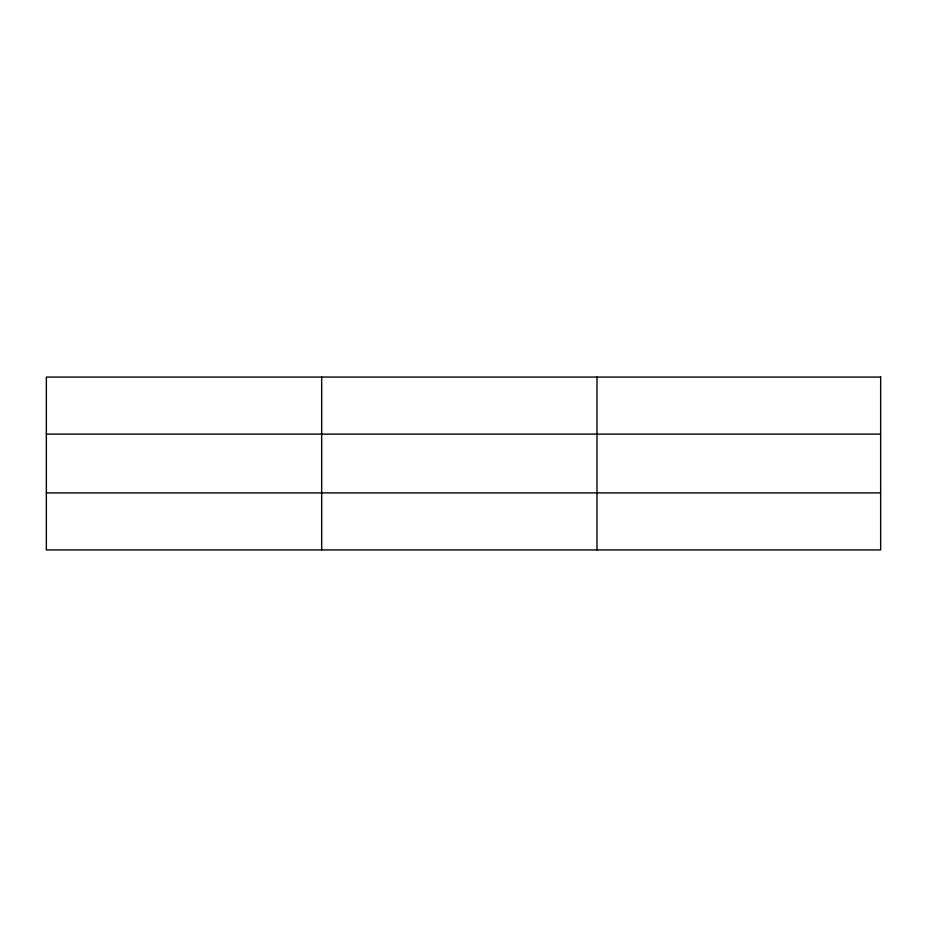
<?xml version="1.0" encoding="UTF-8"?>
<svg xmlns="http://www.w3.org/2000/svg" width="927" height="927" viewBox="0 0 927 927"><rect width="100%" height="100%" fill="white"/><g stroke="black" fill="none" stroke-linecap="round" stroke-linejoin="round"><path stroke-width="1.39" d="M321.669 377.069L321.669 549.931M596.988 377.069L596.988 549.931M46.35 434.114L880.65 434.114M46.35 492.886L880.65 492.886M880.65 377.069L880.65 549.931L46.35 549.931L46.35 377.069L880.65 377.069"/></g></svg>
